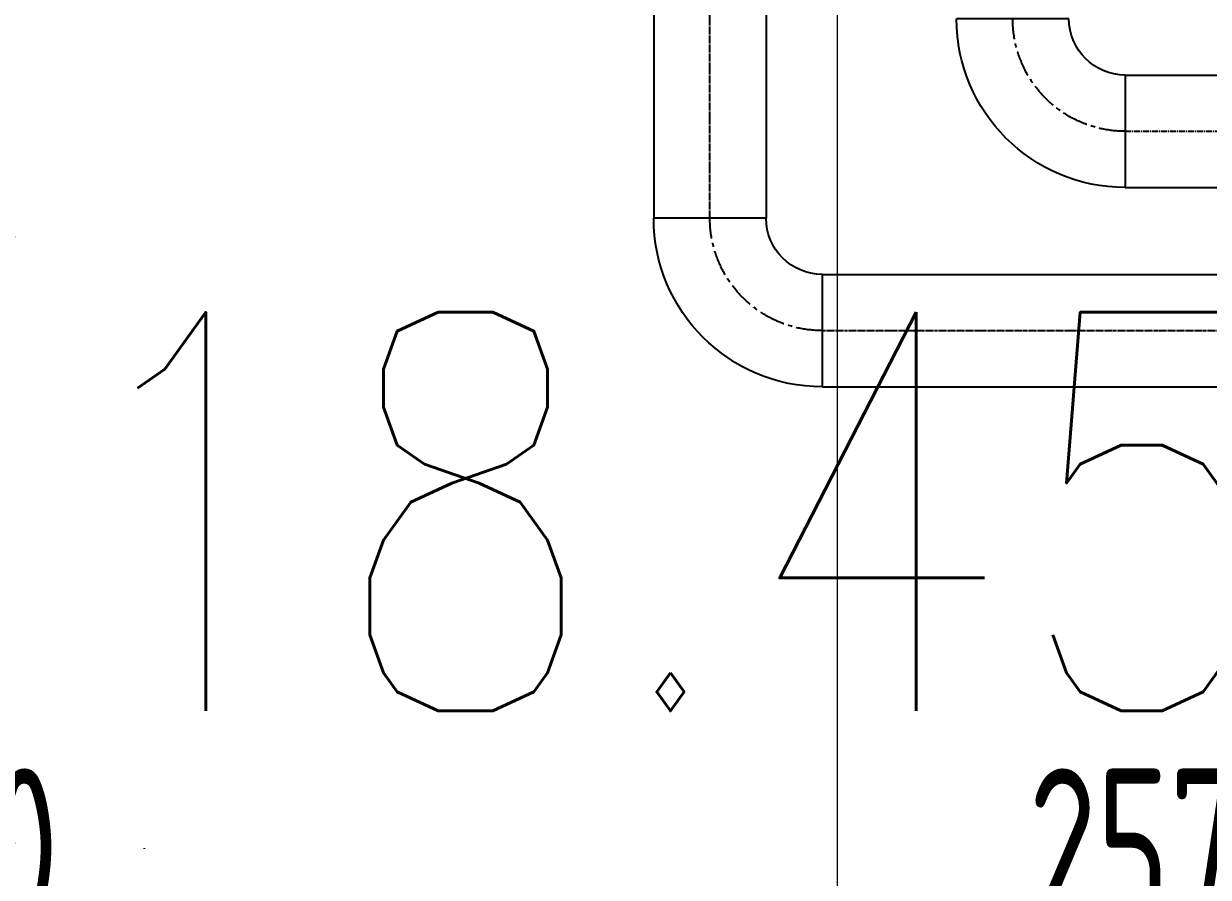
# Model space of a CAD drawing. Extents: x -32000 to 416743, y -254124 to 144214.
# Drawn here: x 254479 to 255965, y 85305 to 86375 of the extents above; entities that cross this region are included whole.
import ezdxf
from ezdxf.enums import TextEntityAlignment as Align

# ---------------------------------------------------------------- set-up
doc = ezdxf.new("R2010")
doc.units = 0
doc.header["$LTSCALE"] = 10
doc.linetypes.add('XFM1P40$0$CENTER2', pattern=[1.125, 0.75, -0.125, 0.125, -0.125])
for name, color, linetype in [('XFM1D40$0$M-CWTR-TEXT', 250, 'Continuous'), ('XFM1P40$0$E-CBL-DIM', 250, 'Continuous'), ('XFM1P40$0$M-CWTR-CENT', 1, 'XFM1P40$0$CENTER2'), ('XFM1P40$0$M-PIPE-CHWR13', 94, 'Continuous'), ('XFM1P40$0$M-PIPE-CHWR13_CL', 93, 'XFM1P40$0$CENTER2'), ('XFM1P40$0$M-PIPE-CHWS5', 160, 'Continuous'), ('XFM1P40$0$M-PIPE-CHWS5_CL', 161, 'XFM1P40$0$CENTER2'), ('XFM7P40ICA$0$H12PL4$0$L40_19_MEJI', 252, 'Continuous')]:
    doc.layers.add(name, color=color, linetype=linetype)
doc.styles.add('XFM1D40$0$12P7-XCM2P10$0$AA-TXT', font='simplex.shx', dxfattribs={"bigfont": 'china.shx'})
doc.styles.add('XFM1P40$0$dim-txt', font='isocp.shx', dxfattribs={"width": 0.7, "bigfont": 'chineset.shx'})
doc.dimstyles.new('XFM1P40$0$2000-dim', dxfattribs={"dimscale": 2000, "dimtxt": 0.1, "dimasz": 0.05, "dimexe": 0.1, "dimexo": 0.1, "dimgap": 0.05, "dimtad": 1, "dimdec": 0, "dimrnd": 5, "dimtxsty": 'XFM1P40$0$dim-txt', "dimblk": 'XFM1P40$0$_Dot', "dimcen": 2, "dimclrd": 256, "dimclre": 256, "dimclrt": 256, "dimadec": 0, "dimazin": 0, "dimtfac": 1, "dimtdec": 0, "dimtix": 1, "dimtmove": 2, "dimatfit": 3, "dimldrblk": 'XFM1P40$0$_Oblique', "dimfxl": 1, "dimtvp": 1, "dimarcsym": 0})

# ---------------------------------------------------------------- blocks, each defined once
blk = doc.blocks.new('XFM1D40')
at = {"layer": 'XFM1D40$0$M-CWTR-TEXT', "style": 'XFM1D40$0$12P7-XCM2P10$0$AA-TXT', "width": 0.8}
blk.add_text('BOD=L40(18.45)+2150', height=500, dxfattribs=at).set_placement((251759, 85763.5), align=Align.MIDDLE_LEFT)
blk = doc.blocks.new('XFM1P40$0$90h-12')
at = {"ltscale": 1000}
for p, q in [((48.5775, 16.1925), (48.5775, 48.5775)), ((32.385, 0), (0, 0))]:
    blk.add_line(p, q, dxfattribs=at)
for radius in [48.5775, 16.1925]:
    blk.add_arc((48.5775, 0), radius, 90, 180, dxfattribs=at)
at = {"layer": 'XFM1P40$0$M-CWTR-CENT'}
blk.add_arc((48.5775, 0), 32.385, 90, 180, dxfattribs=at)
blk = doc.blocks.new('XFM1P40$0$_Dot')
at = {"color": 0, "linetype": 'ByBlock', "lineweight": -2}
blk.add_line((-0.5, 0), (-1, 0), dxfattribs=at)
at = {"color": 0, "linetype": 'ByBlock', "const_width": 0.5}
blk.add_lwpolyline([(-0.25, 0, 1), (0.25, 0, 1)], format="xyb", close=True, dxfattribs=at)
blk = doc.blocks.new('*D263')
at = {"layer": 'DEFPOINTS', "color": 0, "transparency": 16777216}
for p in [(254141.7, 86528.7, 0), (254630.5, 85141.3), (254630.5, 85140.6, 0)]:
    blk.add_point(p, dxfattribs=at)
at = {"layer": 'XFM1P40$0$E-CBL-DIM', "lineweight": -2}
for p, q in [((254141.7, 86328.7), (254141.7, 84941.3)), ((254630.5, 85340.6), (254630.5, 85341.3)), ((254241.7, 85141.3), (254530.5, 85141.3))]:
    blk.add_line(p, q, dxfattribs=at)
at = {"layer": 'XFM1P40$0$E-CBL-DIM', "lineweight": -2, "xscale": 100, "yscale": 100, "zscale": 100, "rotation": 180}
blk.add_blockref('XFM1P40$0$_Dot', (254141.7, 85141.3), dxfattribs=at)
at = {"layer": 'XFM1P40$0$E-CBL-DIM', "lineweight": -2, "xscale": 100, "yscale": 100, "zscale": 100}
blk.add_blockref('XFM1P40$0$_Dot', (254630.5, 85141.3), dxfattribs=at)
at = {"layer": 'XFM1P40$0$E-CBL-DIM', "insert": (254386.1, 85341.3), "char_height": 200, "attachment_point": 5, "style": 'XFM1P40$0$dim-txt'}
blk.add_mtext('490', dxfattribs=at)
blk = doc.blocks.new('XFM1P40$0$_Oblique')
at = {"color": 0, "linetype": 'ByBlock', "lineweight": -2}
blk.add_line((-0.5, -0.5), (0.5, 0.5), dxfattribs=at)
blk = doc.blocks.new('*D264')
at = {"layer": 'DEFPOINTS', "color": 0, "transparency": 16777216}
for p in [(254630.5, 85140.6, 0), (257200, 85141.3), (257200, 85140.6, 0)]:
    blk.add_point(p, dxfattribs=at)
at = {"layer": 'XFM1P40$0$E-CBL-DIM', "lineweight": -2}
for p, q in [((254630.5, 85340.6), (254630.5, 85341.3)), ((257200, 85340.6), (257200, 85341.3)), ((254730.5, 85141.3), (257100, 85141.3))]:
    blk.add_line(p, q, dxfattribs=at)
at = {"layer": 'XFM1P40$0$E-CBL-DIM', "lineweight": -2, "xscale": 100, "yscale": 100, "zscale": 100, "rotation": 180}
blk.add_blockref('XFM1P40$0$_Dot', (254630.5, 85141.3), dxfattribs=at)
at = {"layer": 'XFM1P40$0$E-CBL-DIM', "lineweight": -2, "xscale": 100, "yscale": 100, "zscale": 100}
blk.add_blockref('XFM1P40$0$_Dot', (257200, 85141.3), dxfattribs=at)
at = {"layer": 'XFM1P40$0$E-CBL-DIM', "insert": (255915.3, 85341.3), "char_height": 200, "attachment_point": 5, "style": 'XFM1P40$0$dim-txt'}
blk.add_mtext('2570', dxfattribs=at)
blk = doc.blocks.new('XFM7P40ICA$0$H12PL4')
at = {"layer": 'XFM7P40ICA$0$H12PL4$0$L40_19_MEJI', "lineweight": 0}
blk.add_line((255500, 32860), (255500, 89775), dxfattribs=at)
blk = doc.blocks.new('XFM7P40ICA')
blk.add_blockref('XFM7P40ICA$0$H12PL4', (0, 0))
blk = doc.blocks.new('XFM1P40')
at = {"layer": 'XFM1P40$0$M-PIPE-CHWR13'}
for p, q in [((255269.5, 87500, 0), (255269.5, 86131.5, 0)), ((255410.5, 87500, 0), (255410.5, 86131.5, 0)), ((255481, 86061, 0), (257200, 86061, 0)), ((255481, 85920, 0), (257129.5, 85920, 0))]:
    blk.add_line(p, q, dxfattribs=at)
at = {"layer": 'XFM1P40$0$M-PIPE-CHWR13_CL', "ltscale": 0.5}
for p, q in [((255340, 86131.5, 0), (255340, 87500, 0)), ((255481, 85990.5, 0), (257360.9, 85990.5, 0))]:
    blk.add_line(p, q, dxfattribs=at)
at = {"layer": 'XFM1P40$0$M-PIPE-CHWS5'}
for p, q in [((255861, 86311, 0), (257620, 86311, 0)), ((255861, 86170, 0), (257549.5, 86170, 0))]:
    blk.add_line(p, q, dxfattribs=at)
at = {"layer": 'XFM1P40$0$M-PIPE-CHWS5_CL'}
blk.add_line((255861, 86240.5, 0), (257767.9, 86240.5, 0), dxfattribs=at)
at = {"layer": 'XFM1P40$0$M-PIPE-CHWR13', "xscale": -4.353867530957657, "yscale": 4.353867530957657, "zscale": 4.353867530957657, "rotation": 180}
blk.add_blockref('XFM1P40$0$90h-12', (255269.5, 86131.5, 0), dxfattribs=at)
at = {"layer": 'XFM1P40$0$M-PIPE-CHWS5', "xscale": -4.35386753130019, "yscale": 4.35386753130019, "zscale": 4.35386753130019, "rotation": 180}
blk.add_blockref('XFM1P40$0$90h-12', (255649.5, 86381.5, 0), dxfattribs=at)
at = {"layer": 'XFM1P40$0$E-CBL-DIM'}
for base, p1, p2, picture, middle in [((254630.5, 85141.3), (254141.7, 86528.7, 0), (254630.5, 85140.6, 0), '*D263', (254386.1, 85341.3)), ((257200, 85141.2759), (254630.5441, 85140.6256, -0.0002), (257200, 85140.6256, 0.0001), '*D264', (255915.2721, 85341.2956))]:
    dim = blk.add_linear_dim(base=base, p1=p1, p2=p2, dimstyle='XFM1P40$0$2000-dim', dxfattribs=at)
    dim.commit()
    dim.dimension.update_dxf_attribs({"geometry": picture, "text_midpoint": middle})

msp = doc.modelspace()

# ---------------------------------------------------------------- block references
for name in ['XFM1P40', 'XFM7P40ICA', 'XFM1D40']:
    msp.add_blockref(name, (0, 0))

doc.saveas('drawing.dxf')
